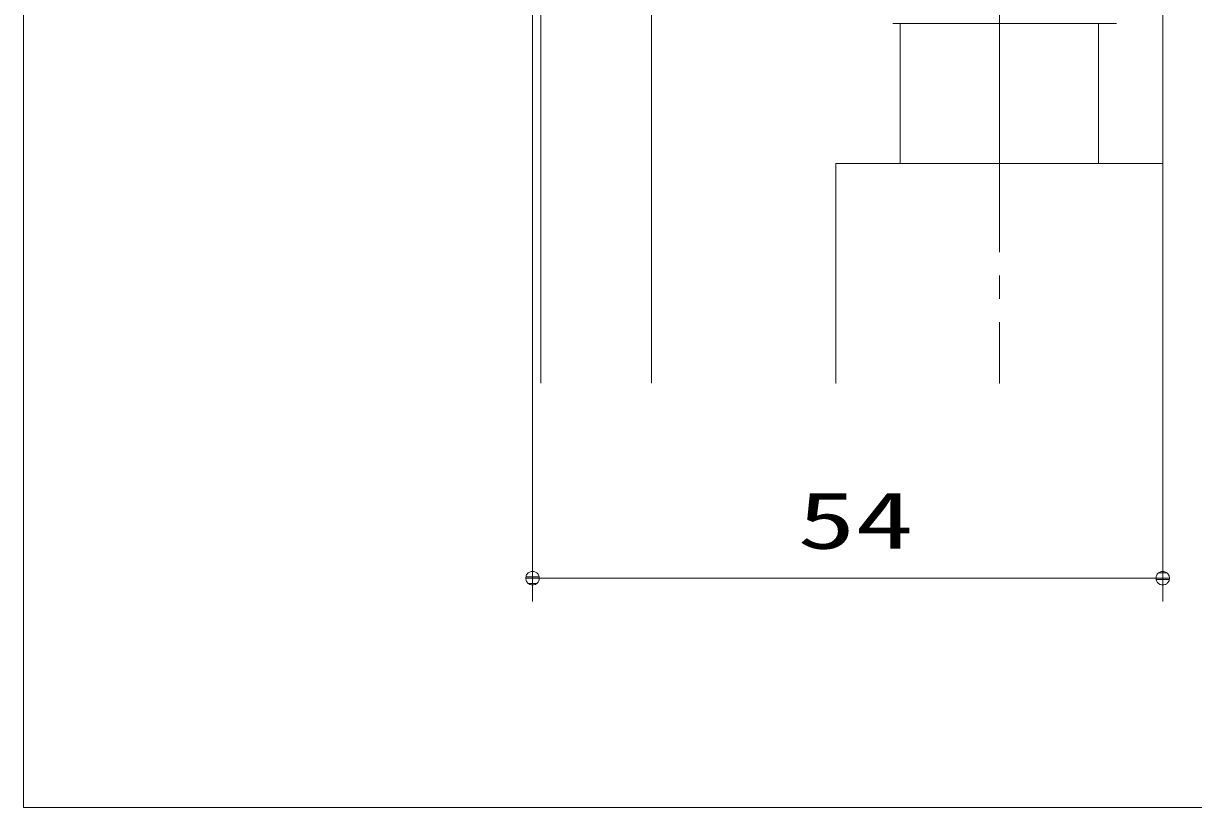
# Model space of a CAD drawing. Units: millimetres on the paper, scale 1:2. Extents: x -305 to 305, y -152 to 152.
# Drawn here: x -73.8 to -23.6, y -54.5 to -20.9 of the extents above; entities that cross this region are included whole.
import ezdxf
from ezdxf.enums import TextEntityAlignment as Align

# ---------------------------------------------------------------- set-up
doc = ezdxf.new("R2010")
doc.units = ezdxf.units.MM
doc.linetypes.add('LONG_CHAIN', pattern=[21, 18, -1, 1, -1])
for name, color, linetype, lineweight in [('0-0_TV', 7, 'Continuous', 9), ('0-1_S1', 7, 'Continuous', 9), ('0-3_0', 7, 'Continuous', 9)]:
    doc.layers.add(name, color=color, linetype=linetype, lineweight=lineweight)
doc.styles.add('ＭＳ ゴシック', font='')
doc.styles.get('ＭＳ ゴシック').set_extended_font_data('MS Gothic')

# ---------------------------------------------------------------- blocks, each defined once
blk = doc.blocks.new('_DOTSMALL')
at = {"layer": '0-3_0'}
for p, q in [((0.0746, 0.1), (-0.0746, 0.1)), ((0.1223, -0.0248), (-0.1223, -0.0248))]:
    blk.add_line(p, q, dxfattribs=at)
for points in [[(0.125, 0), (0.124, 0.0157), (0.1211, 0.0311), (0.1162, 0.046), (0.1095, 0.0602), (0.1011, 0.0735), (0.0911, 0.0856), (0.0797, 0.0963), (0.067, 0.1055), (0.0532, 0.1131), (0.0386, 0.1189), (0.0234, 0.1228), (0.0078, 0.1248), (-0.0078, 0.1248), (-0.0234, 0.1228), (-0.0386, 0.1189), (-0.0532, 0.1131), (-0.067, 0.1055), (-0.0797, 0.0963), (-0.0911, 0.0856), (-0.1011, 0.0735), (-0.1095, 0.0602), (-0.1162, 0.046), (-0.1211, 0.0311), (-0.124, 0.0157), (-0.125, 0), (0, 0)], [(-0.125, 0), (-0.124, -0.0157), (-0.1211, -0.0311), (-0.1162, -0.046), (-0.1095, -0.0602), (-0.1011, -0.0735), (-0.0911, -0.0856), (-0.0797, -0.0963), (-0.067, -0.1055), (-0.0532, -0.1131), (-0.0386, -0.1189), (-0.0234, -0.1228), (-0.0078, -0.1248), (0.0078, -0.1248), (0.0234, -0.1228), (0.0386, -0.1189), (0.0532, -0.1131), (0.067, -0.1055), (0.0797, -0.0963), (0.0911, -0.0856), (0.1011, -0.0735), (0.1095, -0.0602), (0.1162, -0.046), (0.1211, -0.0311), (0.124, -0.0157), (0.125, 0), (0, 0)]]:
    blk.add_lwpolyline(points, close=True, dxfattribs=at)

msp = doc.modelspace()

# ---------------------------------------------------------------- linework, layer by layer
at = {"layer": '0-0_TV'}
for p, q in [((-51.949, 8.253), (-51.949, -36.358)), ((-51.949, 8.253), (-51.949, -36.358)), ((-51.598, 8.253), (-51.598, -36.358)), ((-51.598, 8.253), (-51.598, -36.358)), ((-46.849, 8.253), (-46.849, -36.358)), ((-46.849, 8.253), (-46.849, -36.358)), ((-24.948, -3.397), (-24.948, -45.715)), ((-51.949, -9.65), (-51.949, -22.747)), ((-51.598, -9.65), (-51.598, -22.747)), ((-36.513, -20.947), (-31.723, -20.947)), ((-36.513, -20.947), (-31.723, -20.947)), ((-36.197, -26.947), (-36.197, -20.947)), ((-36.197, -26.947), (-36.197, -20.947)), ((-26.933, -20.947), (-31.723, -20.947)), ((-26.933, -20.947), (-31.723, -20.947)), ((-27.698, -26.947), (-27.698, -20.947)), ((-27.698, -26.947), (-27.698, -20.947)), ((-38.948, -26.947), (-24.948, -26.947)), ((-38.948, -36.358), (-38.948, -26.947)), ((-38.948, -26.947), (-24.948, -26.947)), ((-24.948, -36.358), (-24.948, -26.947)), ((-51.949, -36.358), (-51.949, -45.715)), ((-24.948, -44.715), (-51.949, -44.715))]:
    msp.add_line(p, q, dxfattribs=at)
at = {"layer": '0-0_TV', "linetype": 'LONG_CHAIN'}
msp.add_line((-31.949, 8.254), (-31.949, -36.357), dxfattribs=at)
at = {"layer": '0-0_TV'}
for centre, start, end in [((-36.513, -20.947), 90, 270), ((-36.513, -20.947), 90, 270), ((-36.197, -20.947), 0, 180), ((-36.197, -20.947), 0, 180), ((-31.723, -20.947), 90, 270), ((-31.723, -20.947), 270, 90), ((-31.723, -20.947), 270, 90), ((-31.723, -20.947), 90, 270), ((-27.698, -20.947), 0, 180), ((-27.698, -20.947), 0, 180), ((-26.933, -20.947), 270, 90), ((-26.933, -20.947), 270, 90), ((-51.949, -22.747), 180, 0), ((-51.598, -22.747), 180, 0), ((-38.948, -26.947), 90, 270), ((-38.948, -26.947), 0, 180), ((-38.948, -26.947), 90, 270), ((-36.197, -26.947), 180, 0), ((-36.197, -26.947), 180, 0), ((-27.698, -26.947), 180, 0), ((-27.698, -26.947), 180, 0), ((-24.948, -26.947), 270, 90), ((-24.948, -26.947), 0, 180), ((-24.948, -26.947), 270, 90), ((-51.949, -36.358), 180, 0), ((-51.949, -36.358), 180, 0), ((-51.598, -36.358), 180, 0), ((-51.598, -36.358), 180, 0), ((-46.849, -36.358), 180, 0), ((-46.849, -36.358), 180, 0), ((-38.948, -36.358), 180, 0), ((-31.949, -36.357), 180, 0), ((-24.948, -36.358), 180, 0)]:
    msp.add_arc(centre, 0.0004, start, end, dxfattribs=at)
at = {"layer": '0-1_S1'}
for p, q in [((-73.768, 128.791), (-73.768, -54.542)), ((-73.768, -54.542), (96.232, -54.542))]:
    msp.add_line(p, q, dxfattribs=at)

# ---------------------------------------------------------------- block references
at = {"layer": '0-0_TV', "xscale": 2.32, "yscale": 2.32, "rotation": 180}
msp.add_blockref('_DOTSMALL', (-51.949, -44.715), dxfattribs=at)
at = {"layer": '0-0_TV', "xscale": 2.32, "yscale": 2.32}
msp.add_blockref('_DOTSMALL', (-24.948, -44.715), dxfattribs=at)

# ---------------------------------------------------------------- texts
at = {"layer": '0-0_TV', "style": 'ＭＳ ゴシック', "width": 1.5}
msp.add_text('54', height=2.441, dxfattribs=at).set_placement((-40.6, -44.185), align=Align.BOTTOM_LEFT)

doc.saveas('drawing.dxf')
